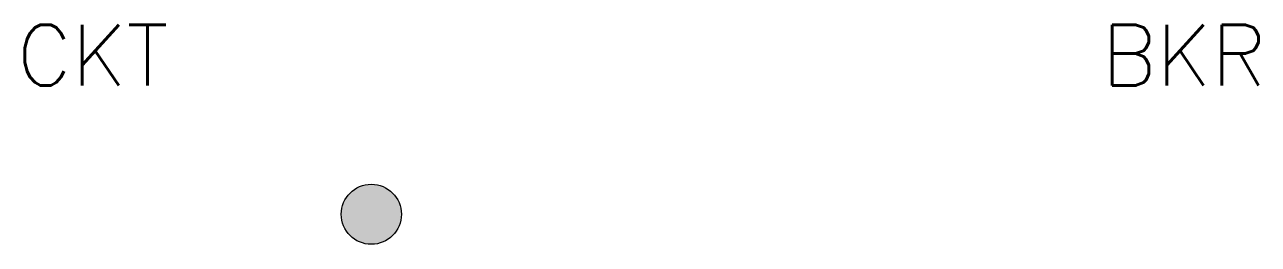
# Model space of a CAD drawing. Header units: inches. Extents: x -0.71 to 1.82, y -0.06 to 0.39.
import ezdxf
from ezdxf.enums import TextEntityAlignment as Align

# ---------------------------------------------------------------- set-up
doc = ezdxf.new("R2010")
doc.units = ezdxf.units.IN
doc.header["$LTSCALE"] = 0.5
doc.header["$MEASUREMENT"] = 0
doc.styles.add('Text', font='SIMPLEX.SHX', dxfattribs={"height": 0.1})

msp = doc.modelspace()

# ---------------------------------------------------------------- hatches: boundary and pattern name
at = {"linetype": 'Continuous'}
h = msp.add_hatch(color=256, dxfattribs=at)
h.dxf.hatch_style = 1
edge = h.paths.add_edge_path()
edge.add_arc((0, 0), 0.0617, 0, 360)

# ---------------------------------------------------------------- linework, layer by layer
msp.add_circle((0, 0), 0.0617, dxfattribs=at)

# ---------------------------------------------------------------- texts
at = {"color": 0, "style": 'Text'}
for tag, text, p in [('CKT', 'CKT 1', (-0.7272, 0.3268)), ('BKR', '20 AMP GFCI', (1.4984, 0.3268))]:
    msp.add_attdef(tag, text=text, height=0.125, dxfattribs=at).set_placement(p, align=Align.MIDDLE_LEFT)

doc.saveas('drawing.dxf')
